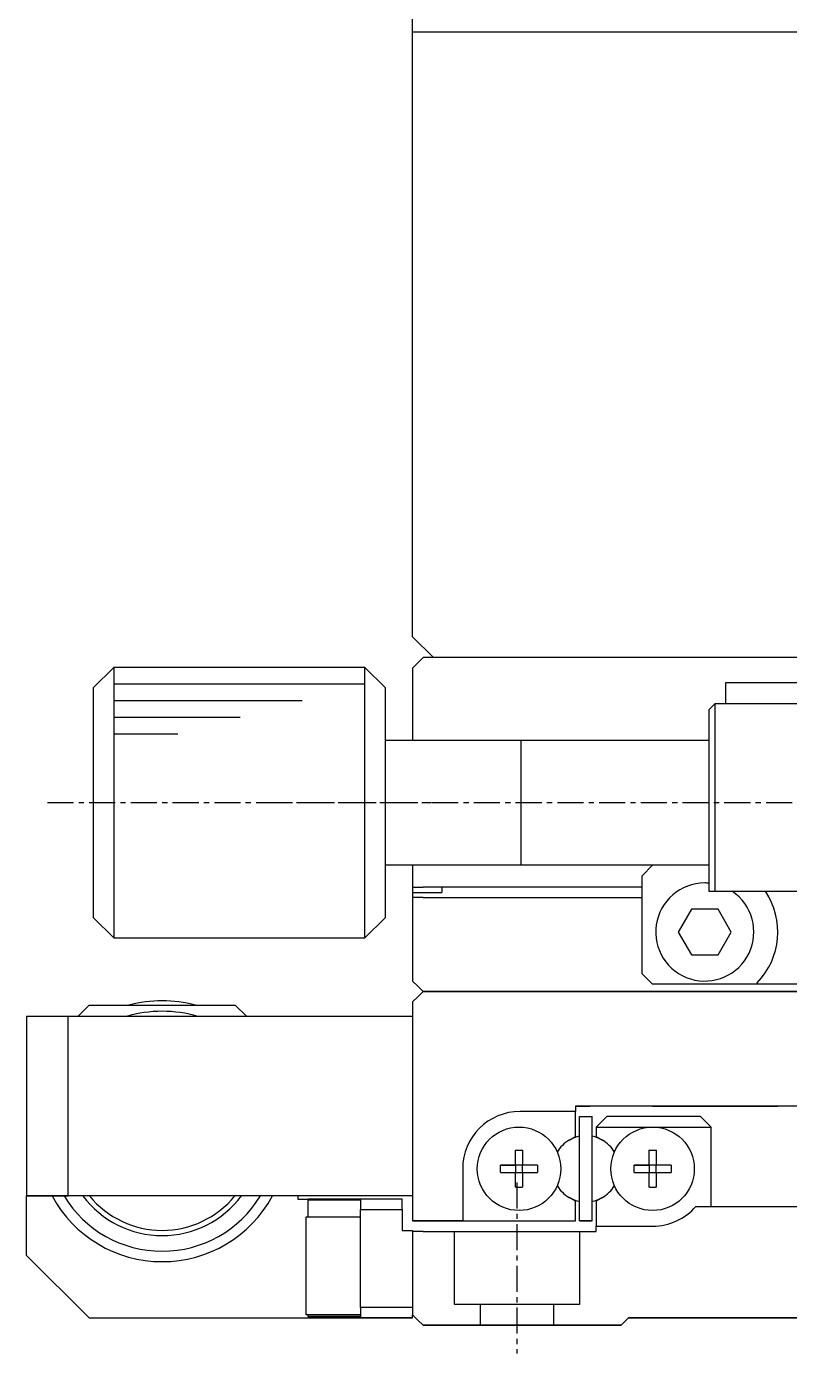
# Model space of a CAD drawing. Extents: x 102 to 333, y 47 to 271.
# Drawn here: x 250.9 to 287.5, y 94.9 to 158.5 of the extents above; entities that cross this region are included whole.
import ezdxf

# ---------------------------------------------------------------- set-up
doc = ezdxf.new("R2010")
doc.units = 0
doc.linetypes.add('CENTER', pattern=[2, 1.25, -0.25, 0.25, -0.25])
doc.layers.get('0').update_dxf_attribs({"linetype": 'CONTINUOUS'})
doc.layers.add('CENTER', color=1, linetype='CENTER')

msp = doc.modelspace()

# ---------------------------------------------------------------- linework, layer by layer
at = {"color": 7, "linetype": 'CONTINUOUS'}
for p, q in [((269.448, 129.201), (269.448, 207.201)), ((269.448, 158.201), (319.448, 158.201)), ((270.448, 128.201), (269.448, 129.201)), ((269.698, 127.951), (269.448, 127.701)), ((269.698, 127.951), (269.448, 127.701)), ((269.698, 127.951), (269.948, 128.201)), ((269.698, 127.951), (269.948, 128.201)), ((318.948, 128.201), (269.948, 128.201)), ((254.148, 126.751), (255.148, 127.751)), ((255.148, 114.751), (255.148, 127.751)), ((255.148, 127.751), (267.148, 127.751)), ((267.148, 127.751), (267.148, 121.192)), ((267.148, 127.751), (268.148, 126.751)), ((269.448, 127.701), (269.448, 124.251)), ((269.448, 127.701), (269.448, 127.251)), ((254.148, 126.751), (254.148, 115.751)), ((268.148, 121.201), (268.148, 126.751)), ((288.748, 127.001), (284.448, 127.001)), ((284.448, 127.001), (284.448, 126.001)), ((283.648, 125.701), (283.948, 126.001)), ((283.948, 126.001), (288.748, 126.001)), ((283.948, 117.001), (283.948, 126.001)), ((283.648, 125.701), (283.648, 117.001)), ((268.148, 124.251), (274.653, 124.251)), ((274.643, 124.251), (283.648, 124.251)), ((274.648, 118.251), (274.648, 124.251)), ((267.148, 121.192), (267.148, 114.751)), ((268.148, 115.751), (268.148, 121.201)), ((274.648, 118.251), (268.148, 118.251)), ((269.448, 118.251), (269.448, 117.201)), ((274.648, 118.251), (274.643, 118.251)), ((283.648, 118.251), (274.648, 118.251)), ((274.653, 118.251), (274.648, 118.251)), ((280.448, 117.751), (280.948, 118.251)), ((280.448, 113.051), (280.448, 117.751)), ((269.448, 117.201), (269.448, 116.951)), ((269.448, 117.201), (269.948, 117.201)), ((280.448, 117.201), (269.948, 117.201)), ((270.848, 117.201), (270.848, 116.951)), ((269.448, 116.951), (269.448, 116.701)), ((269.448, 116.951), (270.848, 116.951)), ((269.448, 116.701), (269.448, 112.701)), ((269.948, 116.701), (269.448, 116.701)), ((269.948, 116.701), (280.448, 116.701)), ((283.648, 117.001), (283.948, 117.001)), ((283.948, 117.001), (288.748, 117.001)), ((282.813, 116.151), (282.178, 115.051)), ((284.083, 116.151), (282.813, 116.151)), ((284.718, 115.051), (284.083, 116.151)), ((255.148, 114.751), (254.148, 115.751)), ((268.148, 115.751), (267.148, 114.751)), ((269.448, 115.251), (269.448, 112.701)), ((267.148, 114.751), (255.148, 114.751)), ((282.178, 115.051), (282.813, 113.951)), ((284.083, 113.951), (284.718, 115.051)), ((282.813, 113.951), (284.083, 113.951)), ((269.448, 112.701), (269.698, 112.451)), ((269.698, 112.451), (269.448, 112.701)), ((269.448, 112.701), (269.698, 112.451)), ((280.948, 112.551), (280.448, 113.051)), ((285.996, 112.551), (285.966, 112.62)), ((269.698, 111.951), (269.448, 111.701)), ((269.948, 112.201), (269.598, 112.551)), ((269.598, 112.551), (269.948, 112.201)), ((269.698, 112.451), (269.948, 112.201)), ((269.948, 112.201), (269.698, 112.451)), ((269.698, 112.451), (269.948, 112.201)), ((269.948, 112.201), (269.698, 111.951)), ((318.948, 112.201), (269.948, 112.201)), ((269.948, 112.201), (318.948, 112.201)), ((285.996, 112.551), (280.948, 112.551)), ((288.748, 112.551), (285.996, 112.551)), ((253.398, 111.001), (253.948, 111.551)), ((253.948, 111.551), (260.948, 111.551)), ((260.948, 111.551), (261.498, 111.001)), ((269.448, 111.701), (269.448, 101.201)), ((252.948, 111.001), (250.948, 111.001)), ((250.948, 111.001), (250.948, 102.401)), ((269.448, 111.001), (252.948, 111.001)), ((252.948, 102.401), (252.948, 111.001)), ((277.248, 106.451), (274.598, 106.451)), ((277.248, 106.451), (274.598, 106.451)), ((309.448, 106.701), (277.248, 106.701)), ((277.248, 106.701), (277.948, 106.701)), ((277.248, 106.701), (277.248, 106.451)), ((277.248, 105.245), (277.248, 106.451)), ((280.948, 106.701), (286.948, 106.701)), ((277.448, 101.201), (277.448, 106.201)), ((277.448, 106.201), (278.048, 106.201)), ((278.048, 101.201), (278.048, 106.201)), ((278.748, 106.201), (278.248, 105.701)), ((278.248, 105.701), (280.948, 105.701)), ((278.248, 105.701), (278.248, 105.245)), ((283.248, 106.201), (278.748, 106.201)), ((280.948, 105.701), (283.748, 105.701)), ((283.748, 105.701), (283.248, 106.201)), ((283.748, 101.901), (283.748, 105.701)), ((276.954, 105.076), (277.248, 105.245)), ((276.954, 105.076), (277.248, 105.245)), ((278.248, 105.245), (278.542, 105.076)), ((278.248, 105.245), (278.542, 105.076)), ((274.368, 104.587), (274.368, 103.881)), ((274.728, 103.881), (274.728, 104.587)), ((280.768, 104.587), (280.768, 103.881)), ((281.128, 103.881), (281.128, 104.587)), ((271.848, 103.701), (271.848, 101.201)), ((273.662, 103.881), (274.368, 103.881)), ((274.368, 103.881), (273.662, 103.881)), ((274.379, 103.87), (274.368, 103.881)), ((274.718, 103.87), (274.379, 103.87)), ((274.379, 103.87), (274.379, 103.531)), ((274.718, 103.87), (274.728, 103.881)), ((274.718, 103.531), (274.718, 103.87)), ((275.435, 103.881), (274.728, 103.881)), ((275.435, 103.881), (274.728, 103.881)), ((280.062, 103.881), (280.768, 103.881)), ((280.768, 103.881), (280.062, 103.881)), ((280.779, 103.87), (280.768, 103.881)), ((281.118, 103.87), (280.779, 103.87)), ((280.779, 103.87), (280.779, 103.531)), ((281.118, 103.87), (281.128, 103.881)), ((281.118, 103.531), (281.118, 103.87)), ((281.835, 103.881), (281.128, 103.881)), ((281.835, 103.881), (281.128, 103.881)), ((273.662, 103.521), (274.368, 103.521)), ((274.379, 103.531), (274.368, 103.521)), ((274.368, 103.521), (274.368, 102.814)), ((274.379, 103.531), (274.718, 103.531)), ((274.718, 103.531), (274.728, 103.521)), ((274.728, 102.814), (274.728, 103.521)), ((274.728, 103.521), (275.435, 103.521)), ((280.062, 103.521), (280.768, 103.521)), ((280.779, 103.531), (280.768, 103.521)), ((280.768, 103.521), (280.768, 102.814)), ((280.779, 103.531), (281.118, 103.531)), ((281.118, 103.531), (281.128, 103.521)), ((281.128, 102.814), (281.128, 103.521)), ((281.128, 103.521), (281.835, 103.521)), ((250.948, 99.551), (250.948, 102.401)), ((264.448, 102.401), (250.948, 102.401)), ((250.948, 102.401), (252.948, 102.401)), ((269.448, 102.401), (252.948, 102.401)), ((263.948, 102.401), (263.948, 102.251)), ((269.448, 102.401), (264.448, 102.401)), ((263.948, 102.251), (264.448, 102.251)), ((266.948, 102.251), (264.448, 102.251)), ((264.448, 102.251), (264.448, 102.21)), ((264.448, 101.401), (264.448, 102.21)), ((264.448, 102.21), (266.948, 102.21)), ((266.948, 102.251), (266.948, 101.751)), ((268.948, 102.251), (266.948, 102.251)), ((268.948, 101.751), (268.948, 102.251)), ((277.248, 102.156), (276.954, 102.326)), ((277.248, 101.201), (277.248, 102.156)), ((278.542, 102.326), (278.248, 102.156)), ((278.248, 102.156), (278.248, 100.951)), ((283.027, 101.901), (305.869, 101.901)), ((264.348, 96.701), (264.348, 101.401)), ((264.348, 101.401), (266.948, 101.401)), ((266.948, 97.051), (266.948, 101.751)), ((266.948, 101.751), (268.948, 101.751)), ((268.948, 101.751), (268.948, 100.751)), ((269.948, 101.201), (269.448, 101.201)), ((269.448, 101.201), (269.948, 101.201)), ((269.948, 101.201), (271.848, 101.201)), ((271.848, 101.201), (269.948, 101.201)), ((271.848, 101.201), (277.248, 101.201)), ((271.848, 101.201), (277.248, 101.201)), ((277.448, 101.201), (278.048, 101.201)), ((278.048, 101.201), (277.448, 101.201)), ((268.948, 100.751), (269.448, 100.751)), ((269.448, 100.751), (269.448, 100.701)), ((269.448, 100.701), (269.448, 96.701)), ((269.948, 100.701), (269.448, 100.701)), ((269.948, 100.701), (278.248, 100.701)), ((278.248, 100.951), (280.948, 100.951)), ((278.248, 100.701), (278.248, 100.951)), ((250.948, 99.551), (253.948, 96.551)), ((253.948, 96.551), (250.948, 99.551)), ((266.948, 96.701), (264.348, 96.701)), ((264.448, 96.62), (264.448, 96.701)), ((269.448, 97.051), (266.948, 97.051)), ((266.948, 97.051), (266.948, 96.551)), ((269.698, 96.451), (269.448, 96.701)), ((269.448, 96.701), (269.698, 96.451)), ((269.448, 96.551), (269.448, 96.701)), ((253.948, 96.551), (264.448, 96.551)), ((253.948, 96.551), (255.948, 96.551)), ((258.948, 96.551), (264.448, 96.551)), ((264.448, 96.62), (264.448, 96.551)), ((266.948, 96.62), (264.448, 96.62)), ((266.948, 96.551), (264.448, 96.551)), ((264.448, 96.551), (266.948, 96.551)), ((269.448, 96.551), (266.948, 96.551)), ((266.948, 96.551), (269.448, 96.551)), ((269.698, 96.451), (269.948, 96.201)), ((269.948, 96.201), (269.698, 96.451)), ((279.448, 96.201), (269.948, 96.201)), ((269.948, 96.201), (279.448, 96.201)), ((272.698, 96.201), (276.198, 96.201)), ((272.698, 96.201), (276.198, 96.201)), ((272.698, 96.201), (276.198, 96.201)), ((272.698, 96.201), (276.198, 96.201)), ((279.448, 96.201), (279.798, 96.551)), ((279.798, 96.551), (279.448, 96.201)), ((279.798, 96.551), (288.648, 96.551)), ((309.098, 96.551), (279.798, 96.551))]:
    msp.add_line(p, q, dxfattribs=at)
at = {"color": 3, "linetype": 'CONTINUOUS'}
for p, q in [((255.148, 126.951), (267.148, 126.951)), ((255.148, 126.151), (264.163, 126.151)), ((255.148, 125.351), (261.177, 125.351)), ((255.148, 124.551), (258.191, 124.551)), ((271.448, 97.201), (271.448, 100.701)), ((277.448, 100.701), (277.448, 97.201)), ((277.448, 97.201), (271.448, 97.201)), ((272.698, 96.201), (272.698, 97.201)), ((276.198, 97.201), (276.198, 96.201))]:
    msp.add_line(p, q, dxfattribs=at)
at = {"color": 7, "linetype": 'CONTINUOUS'}
for points in [[(274.369, 104.587, 0), (274.371, 104.587, 0), (274.373, 104.587, 0), (274.377, 104.587, 0), (274.379, 104.587, 0), (274.383, 104.588, 0), (274.385, 104.588, 0), (274.387, 104.588, 0), (274.391, 104.588, 0), (274.393, 104.588, 0), (274.397, 104.588, 0), (274.399, 104.588, 0), (274.401, 104.588, 0), (274.405, 104.588, 0), (274.407, 104.588, 0), (274.411, 104.588, 0), (274.413, 104.588, 0), (274.417, 104.588, 0), (274.419, 104.588, 0), (274.421, 104.588, 0), (274.425, 104.588, 0), (274.427, 104.588, 0), (274.431, 104.588, 0), (274.433, 104.589, 0), (274.435, 104.589, 0), (274.439, 104.589, 0), (274.441, 104.589, 0), (274.445, 104.589, 0), (274.447, 104.589, 0), (274.449, 104.589, 0), (274.453, 104.589, 0), (274.455, 104.589, 0), (274.459, 104.589, 0), (274.461, 104.589, 0), (274.463, 104.589, 0), (274.467, 104.589, 0), (274.469, 104.589, 0), (274.473, 104.589, 0), (274.475, 104.589, 0), (274.477, 104.589, 0), (274.481, 104.589, 0), (274.483, 104.589, 0), (274.487, 104.589, 0), (274.489, 104.589, 0), (274.491, 104.589, 0), (274.495, 104.589, 0), (274.497, 104.589, 0), (274.501, 104.589, 0), (274.503, 104.589, 0), (274.507, 104.589, 0), (274.509, 104.589, 0), (274.511, 104.589, 0), (274.515, 104.589, 0), (274.517, 104.589, 0), (274.521, 104.589, 0), (274.523, 104.589, 0), (274.525, 104.589, 0), (274.529, 104.589, 0), (274.531, 104.589, 0), (274.535, 104.589, 0), (274.537, 104.589, 0), (274.539, 104.589, 0), (274.543, 104.589, 0), (274.545, 104.589, 0), (274.549, 104.589, 0), (274.551, 104.589, 0), (274.553, 104.589, 0), (274.557, 104.589, 0), (274.559, 104.589, 0), (274.563, 104.589, 0), (274.565, 104.589, 0), (274.567, 104.589, 0), (274.571, 104.589, 0), (274.573, 104.589, 0), (274.577, 104.589, 0), (274.579, 104.589, 0), (274.581, 104.589, 0), (274.585, 104.589, 0), (274.587, 104.589, 0), (274.591, 104.589, 0), (274.593, 104.589, 0), (274.597, 104.589, 0), (274.599, 104.589, 0), (274.601, 104.589, 0), (274.605, 104.589, 0), (274.607, 104.589, 0), (274.611, 104.589, 0), (274.613, 104.589, 0), (274.615, 104.589, 0), (274.619, 104.589, 0), (274.621, 104.589, 0), (274.625, 104.589, 0), (274.627, 104.589, 0), (274.629, 104.589, 0), (274.633, 104.589, 0), (274.635, 104.589, 0), (274.639, 104.589, 0), (274.641, 104.589, 0), (274.643, 104.589, 0), (274.647, 104.589, 0), (274.649, 104.589, 0), (274.653, 104.589, 0), (274.655, 104.589, 0), (274.657, 104.589, 0), (274.661, 104.589, 0), (274.663, 104.589, 0), (274.667, 104.588, 0), (274.669, 104.588, 0), (274.673, 104.588, 0), (274.675, 104.588, 0), (274.677, 104.588, 0), (274.681, 104.588, 0), (274.683, 104.588, 0), (274.687, 104.588, 0), (274.689, 104.588, 0), (274.691, 104.588, 0), (274.695, 104.588, 0), (274.697, 104.588, 0), (274.701, 104.588, 0), (274.703, 104.588, 0), (274.705, 104.588, 0), (274.709, 104.588, 0), (274.711, 104.588, 0), (274.715, 104.588, 0), (274.717, 104.587, 0), (274.719, 104.587, 0), (274.723, 104.587, 0), (274.725, 104.587, 0), (274.729, 104.587, 0)], [(280.769, 104.587, 0), (280.771, 104.587, 0), (280.773, 104.587, 0), (280.777, 104.587, 0), (280.779, 104.587, 0), (280.783, 104.588, 0), (280.785, 104.588, 0), (280.787, 104.588, 0), (280.791, 104.588, 0), (280.793, 104.588, 0), (280.797, 104.588, 0), (280.799, 104.588, 0), (280.801, 104.588, 0), (280.805, 104.588, 0), (280.807, 104.588, 0), (280.811, 104.588, 0), (280.813, 104.588, 0), (280.817, 104.588, 0), (280.819, 104.588, 0), (280.821, 104.588, 0), (280.825, 104.588, 0), (280.827, 104.588, 0), (280.831, 104.588, 0), (280.833, 104.589, 0), (280.835, 104.589, 0), (280.839, 104.589, 0), (280.841, 104.589, 0), (280.845, 104.589, 0), (280.847, 104.589, 0), (280.849, 104.589, 0), (280.853, 104.589, 0), (280.855, 104.589, 0), (280.859, 104.589, 0), (280.861, 104.589, 0), (280.863, 104.589, 0), (280.867, 104.589, 0), (280.869, 104.589, 0), (280.873, 104.589, 0), (280.875, 104.589, 0), (280.877, 104.589, 0), (280.881, 104.589, 0), (280.883, 104.589, 0), (280.887, 104.589, 0), (280.889, 104.589, 0), (280.891, 104.589, 0), (280.895, 104.589, 0), (280.897, 104.589, 0), (280.901, 104.589, 0), (280.903, 104.589, 0), (280.907, 104.589, 0), (280.909, 104.589, 0), (280.911, 104.589, 0), (280.915, 104.589, 0), (280.917, 104.589, 0), (280.921, 104.589, 0), (280.923, 104.589, 0), (280.925, 104.589, 0), (280.929, 104.589, 0), (280.931, 104.589, 0), (280.935, 104.589, 0), (280.937, 104.589, 0), (280.939, 104.589, 0), (280.943, 104.589, 0), (280.945, 104.589, 0), (280.949, 104.589, 0), (280.951, 104.589, 0), (280.953, 104.589, 0), (280.957, 104.589, 0), (280.959, 104.589, 0), (280.963, 104.589, 0), (280.965, 104.589, 0), (280.967, 104.589, 0), (280.971, 104.589, 0), (280.973, 104.589, 0), (280.977, 104.589, 0), (280.979, 104.589, 0), (280.981, 104.589, 0), (280.985, 104.589, 0), (280.987, 104.589, 0), (280.991, 104.589, 0), (280.993, 104.589, 0), (280.997, 104.589, 0), (280.999, 104.589, 0), (281.001, 104.589, 0), (281.005, 104.589, 0), (281.007, 104.589, 0), (281.011, 104.589, 0), (281.013, 104.589, 0), (281.015, 104.589, 0), (281.019, 104.589, 0), (281.021, 104.589, 0), (281.025, 104.589, 0), (281.027, 104.589, 0), (281.029, 104.589, 0), (281.033, 104.589, 0), (281.035, 104.589, 0), (281.039, 104.589, 0), (281.041, 104.589, 0), (281.043, 104.589, 0), (281.047, 104.589, 0), (281.049, 104.589, 0), (281.053, 104.589, 0), (281.055, 104.589, 0), (281.057, 104.589, 0), (281.061, 104.589, 0), (281.063, 104.589, 0), (281.067, 104.588, 0), (281.069, 104.588, 0), (281.073, 104.588, 0), (281.075, 104.588, 0), (281.077, 104.588, 0), (281.081, 104.588, 0), (281.083, 104.588, 0), (281.087, 104.588, 0), (281.089, 104.588, 0), (281.091, 104.588, 0), (281.095, 104.588, 0), (281.097, 104.588, 0), (281.101, 104.588, 0), (281.103, 104.588, 0), (281.105, 104.588, 0), (281.109, 104.588, 0), (281.111, 104.588, 0), (281.115, 104.588, 0), (281.117, 104.587, 0), (281.119, 104.587, 0), (281.123, 104.587, 0), (281.125, 104.587, 0), (281.129, 104.587, 0)], [(273.661, 103.521, 0), (273.661, 103.524, 0), (273.661, 103.526, 0), (273.661, 103.529, 0), (273.661, 103.532, 0), (273.661, 103.535, 0), (273.661, 103.538, 0), (273.661, 103.54, 0), (273.661, 103.543, 0), (273.661, 103.546, 0), (273.661, 103.549, 0), (273.661, 103.552, 0), (273.661, 103.555, 0), (273.661, 103.557, 0), (273.661, 103.56, 0), (273.661, 103.563, 0), (273.661, 103.566, 0), (273.661, 103.569, 0), (273.661, 103.571, 0), (273.661, 103.574, 0), (273.661, 103.577, 0), (273.661, 103.58, 0), (273.661, 103.583, 0), (273.661, 103.585, 0), (273.661, 103.588, 0), (273.661, 103.591, 0), (273.661, 103.594, 0), (273.661, 103.597, 0), (273.661, 103.6, 0), (273.661, 103.602, 0), (273.661, 103.605, 0), (273.661, 103.608, 0), (273.661, 103.611, 0), (273.661, 103.614, 0), (273.661, 103.616, 0), (273.661, 103.619, 0), (273.661, 103.622, 0), (273.661, 103.625, 0), (273.659, 103.628, 0), (273.659, 103.63, 0), (273.659, 103.633, 0), (273.659, 103.636, 0), (273.659, 103.639, 0), (273.659, 103.642, 0), (273.659, 103.645, 0), (273.659, 103.647, 0), (273.659, 103.65, 0), (273.659, 103.653, 0), (273.659, 103.656, 0), (273.659, 103.659, 0), (273.659, 103.661, 0), (273.659, 103.664, 0), (273.659, 103.667, 0), (273.659, 103.67, 0), (273.659, 103.673, 0), (273.659, 103.675, 0), (273.659, 103.678, 0), (273.659, 103.681, 0), (273.659, 103.684, 0), (273.659, 103.687, 0), (273.659, 103.69, 0), (273.659, 103.692, 0), (273.659, 103.695, 0), (273.659, 103.698, 0), (273.659, 103.701, 0), (273.659, 103.704, 0), (273.659, 103.706, 0), (273.659, 103.709, 0), (273.659, 103.712, 0), (273.659, 103.715, 0), (273.659, 103.718, 0), (273.659, 103.721, 0), (273.659, 103.723, 0), (273.659, 103.726, 0), (273.659, 103.729, 0), (273.659, 103.732, 0), (273.659, 103.735, 0), (273.659, 103.737, 0), (273.659, 103.74, 0), (273.659, 103.743, 0), (273.659, 103.746, 0), (273.659, 103.749, 0), (273.659, 103.751, 0), (273.659, 103.754, 0), (273.659, 103.757, 0), (273.659, 103.76, 0), (273.659, 103.763, 0), (273.659, 103.766, 0), (273.659, 103.768, 0), (273.659, 103.771, 0), (273.659, 103.774, 0), (273.661, 103.777, 0), (273.661, 103.78, 0), (273.661, 103.782, 0), (273.661, 103.785, 0), (273.661, 103.788, 0), (273.661, 103.791, 0), (273.661, 103.794, 0), (273.661, 103.796, 0), (273.661, 103.799, 0), (273.661, 103.802, 0), (273.661, 103.805, 0), (273.661, 103.808, 0), (273.661, 103.811, 0), (273.661, 103.813, 0), (273.661, 103.816, 0), (273.661, 103.819, 0), (273.661, 103.822, 0), (273.661, 103.825, 0), (273.661, 103.827, 0), (273.661, 103.83, 0), (273.661, 103.833, 0), (273.661, 103.836, 0), (273.661, 103.839, 0), (273.661, 103.841, 0), (273.661, 103.844, 0), (273.661, 103.847, 0), (273.661, 103.85, 0), (273.661, 103.853, 0), (273.661, 103.856, 0), (273.661, 103.858, 0), (273.661, 103.861, 0), (273.661, 103.864, 0), (273.661, 103.867, 0), (273.661, 103.87, 0), (273.661, 103.872, 0), (273.661, 103.875, 0), (273.661, 103.878, 0), (273.661, 103.881, 0)], [(275.435, 103.881, 0), (275.435, 103.878, 0), (275.435, 103.875, 0), (275.435, 103.872, 0), (275.435, 103.87, 0), (275.435, 103.867, 0), (275.435, 103.864, 0), (275.435, 103.861, 0), (275.435, 103.858, 0), (275.435, 103.856, 0), (275.435, 103.853, 0), (275.435, 103.85, 0), (275.435, 103.847, 0), (275.435, 103.844, 0), (275.435, 103.841, 0), (275.435, 103.839, 0), (275.435, 103.836, 0), (275.435, 103.833, 0), (275.435, 103.83, 0), (275.435, 103.827, 0), (275.435, 103.825, 0), (275.435, 103.822, 0), (275.435, 103.819, 0), (275.435, 103.816, 0), (275.435, 103.813, 0), (275.437, 103.811, 0), (275.437, 103.808, 0), (275.437, 103.805, 0), (275.437, 103.802, 0), (275.437, 103.799, 0), (275.437, 103.796, 0), (275.437, 103.794, 0), (275.437, 103.791, 0), (275.437, 103.788, 0), (275.437, 103.785, 0), (275.437, 103.782, 0), (275.437, 103.78, 0), (275.437, 103.777, 0), (275.437, 103.774, 0), (275.437, 103.771, 0), (275.437, 103.768, 0), (275.437, 103.766, 0), (275.437, 103.763, 0), (275.437, 103.76, 0), (275.437, 103.757, 0), (275.437, 103.754, 0), (275.437, 103.751, 0), (275.437, 103.749, 0), (275.437, 103.746, 0), (275.437, 103.743, 0), (275.437, 103.74, 0), (275.437, 103.737, 0), (275.437, 103.735, 0), (275.437, 103.732, 0), (275.437, 103.729, 0), (275.437, 103.726, 0), (275.437, 103.723, 0), (275.437, 103.721, 0), (275.437, 103.718, 0), (275.437, 103.715, 0), (275.437, 103.712, 0), (275.437, 103.709, 0), (275.437, 103.706, 0), (275.437, 103.704, 0), (275.437, 103.701, 0), (275.437, 103.698, 0), (275.437, 103.695, 0), (275.437, 103.692, 0), (275.437, 103.69, 0), (275.437, 103.687, 0), (275.437, 103.684, 0), (275.437, 103.681, 0), (275.437, 103.678, 0), (275.437, 103.675, 0), (275.437, 103.673, 0), (275.437, 103.67, 0), (275.437, 103.667, 0), (275.437, 103.664, 0), (275.437, 103.661, 0), (275.437, 103.659, 0), (275.437, 103.656, 0), (275.437, 103.653, 0), (275.437, 103.65, 0), (275.437, 103.647, 0), (275.437, 103.645, 0), (275.437, 103.642, 0), (275.437, 103.639, 0), (275.437, 103.636, 0), (275.437, 103.633, 0), (275.437, 103.63, 0), (275.437, 103.628, 0), (275.437, 103.625, 0), (275.437, 103.622, 0), (275.437, 103.619, 0), (275.437, 103.616, 0), (275.437, 103.614, 0), (275.437, 103.611, 0), (275.437, 103.608, 0), (275.437, 103.605, 0), (275.437, 103.602, 0), (275.437, 103.6, 0), (275.437, 103.597, 0), (275.437, 103.594, 0), (275.437, 103.591, 0), (275.435, 103.588, 0), (275.435, 103.585, 0), (275.435, 103.583, 0), (275.435, 103.58, 0), (275.435, 103.577, 0), (275.435, 103.574, 0), (275.435, 103.571, 0), (275.435, 103.569, 0), (275.435, 103.566, 0), (275.435, 103.563, 0), (275.435, 103.56, 0), (275.435, 103.557, 0), (275.435, 103.555, 0), (275.435, 103.552, 0), (275.435, 103.549, 0), (275.435, 103.546, 0), (275.435, 103.543, 0), (275.435, 103.54, 0), (275.435, 103.538, 0), (275.435, 103.535, 0), (275.435, 103.532, 0), (275.435, 103.529, 0), (275.435, 103.526, 0), (275.435, 103.524, 0), (275.435, 103.521, 0)], [(280.061, 103.521, 0), (280.061, 103.524, 0), (280.061, 103.526, 0), (280.061, 103.529, 0), (280.061, 103.532, 0), (280.061, 103.535, 0), (280.061, 103.538, 0), (280.061, 103.54, 0), (280.061, 103.543, 0), (280.061, 103.546, 0), (280.061, 103.549, 0), (280.061, 103.552, 0), (280.061, 103.555, 0), (280.061, 103.557, 0), (280.061, 103.56, 0), (280.061, 103.563, 0), (280.061, 103.566, 0), (280.061, 103.569, 0), (280.061, 103.571, 0), (280.061, 103.574, 0), (280.061, 103.577, 0), (280.061, 103.58, 0), (280.061, 103.583, 0), (280.061, 103.585, 0), (280.061, 103.588, 0), (280.061, 103.591, 0), (280.061, 103.594, 0), (280.061, 103.597, 0), (280.061, 103.6, 0), (280.061, 103.602, 0), (280.061, 103.605, 0), (280.061, 103.608, 0), (280.061, 103.611, 0), (280.061, 103.614, 0), (280.061, 103.616, 0), (280.061, 103.619, 0), (280.061, 103.622, 0), (280.061, 103.625, 0), (280.059, 103.628, 0), (280.059, 103.63, 0), (280.059, 103.633, 0), (280.059, 103.636, 0), (280.059, 103.639, 0), (280.059, 103.642, 0), (280.059, 103.645, 0), (280.059, 103.647, 0), (280.059, 103.65, 0), (280.059, 103.653, 0), (280.059, 103.656, 0), (280.059, 103.659, 0), (280.059, 103.661, 0), (280.059, 103.664, 0), (280.059, 103.667, 0), (280.059, 103.67, 0), (280.059, 103.673, 0), (280.059, 103.675, 0), (280.059, 103.678, 0), (280.059, 103.681, 0), (280.059, 103.684, 0), (280.059, 103.687, 0), (280.059, 103.69, 0), (280.059, 103.692, 0), (280.059, 103.695, 0), (280.059, 103.698, 0), (280.059, 103.701, 0), (280.059, 103.704, 0), (280.059, 103.706, 0), (280.059, 103.709, 0), (280.059, 103.712, 0), (280.059, 103.715, 0), (280.059, 103.718, 0), (280.059, 103.721, 0), (280.059, 103.723, 0), (280.059, 103.726, 0), (280.059, 103.729, 0), (280.059, 103.732, 0), (280.059, 103.735, 0), (280.059, 103.737, 0), (280.059, 103.74, 0), (280.059, 103.743, 0), (280.059, 103.746, 0), (280.059, 103.749, 0), (280.059, 103.751, 0), (280.059, 103.754, 0), (280.059, 103.757, 0), (280.059, 103.76, 0), (280.059, 103.763, 0), (280.059, 103.766, 0), (280.059, 103.768, 0), (280.059, 103.771, 0), (280.059, 103.774, 0), (280.061, 103.777, 0), (280.061, 103.78, 0), (280.061, 103.782, 0), (280.061, 103.785, 0), (280.061, 103.788, 0), (280.061, 103.791, 0), (280.061, 103.794, 0), (280.061, 103.796, 0), (280.061, 103.799, 0), (280.061, 103.802, 0), (280.061, 103.805, 0), (280.061, 103.808, 0), (280.061, 103.811, 0), (280.061, 103.813, 0), (280.061, 103.816, 0), (280.061, 103.819, 0), (280.061, 103.822, 0), (280.061, 103.825, 0), (280.061, 103.827, 0), (280.061, 103.83, 0), (280.061, 103.833, 0), (280.061, 103.836, 0), (280.061, 103.839, 0), (280.061, 103.841, 0), (280.061, 103.844, 0), (280.061, 103.847, 0), (280.061, 103.85, 0), (280.061, 103.853, 0), (280.061, 103.856, 0), (280.061, 103.858, 0), (280.061, 103.861, 0), (280.061, 103.864, 0), (280.061, 103.867, 0), (280.061, 103.87, 0), (280.061, 103.872, 0), (280.061, 103.875, 0), (280.061, 103.878, 0), (280.061, 103.881, 0)], [(281.835, 103.881, 0), (281.835, 103.878, 0), (281.835, 103.875, 0), (281.835, 103.872, 0), (281.835, 103.87, 0), (281.835, 103.867, 0), (281.835, 103.864, 0), (281.835, 103.861, 0), (281.835, 103.858, 0), (281.835, 103.856, 0), (281.835, 103.853, 0), (281.835, 103.85, 0), (281.835, 103.847, 0), (281.835, 103.844, 0), (281.835, 103.841, 0), (281.835, 103.839, 0), (281.835, 103.836, 0), (281.835, 103.833, 0), (281.835, 103.83, 0), (281.835, 103.827, 0), (281.835, 103.825, 0), (281.835, 103.822, 0), (281.835, 103.819, 0), (281.835, 103.816, 0), (281.835, 103.813, 0), (281.837, 103.811, 0), (281.837, 103.808, 0), (281.837, 103.805, 0), (281.837, 103.802, 0), (281.837, 103.799, 0), (281.837, 103.796, 0), (281.837, 103.794, 0), (281.837, 103.791, 0), (281.837, 103.788, 0), (281.837, 103.785, 0), (281.837, 103.782, 0), (281.837, 103.78, 0), (281.837, 103.777, 0), (281.837, 103.774, 0), (281.837, 103.771, 0), (281.837, 103.768, 0), (281.837, 103.766, 0), (281.837, 103.763, 0), (281.837, 103.76, 0), (281.837, 103.757, 0), (281.837, 103.754, 0), (281.837, 103.751, 0), (281.837, 103.749, 0), (281.837, 103.746, 0), (281.837, 103.743, 0), (281.837, 103.74, 0), (281.837, 103.737, 0), (281.837, 103.735, 0), (281.837, 103.732, 0), (281.837, 103.729, 0), (281.837, 103.726, 0), (281.837, 103.723, 0), (281.837, 103.721, 0), (281.837, 103.718, 0), (281.837, 103.715, 0), (281.837, 103.712, 0), (281.837, 103.709, 0), (281.837, 103.706, 0), (281.837, 103.704, 0), (281.837, 103.701, 0), (281.837, 103.698, 0), (281.837, 103.695, 0), (281.837, 103.692, 0), (281.837, 103.69, 0), (281.837, 103.687, 0), (281.837, 103.684, 0), (281.837, 103.681, 0), (281.837, 103.678, 0), (281.837, 103.675, 0), (281.837, 103.673, 0), (281.837, 103.67, 0), (281.837, 103.667, 0), (281.837, 103.664, 0), (281.837, 103.661, 0), (281.837, 103.659, 0), (281.837, 103.656, 0), (281.837, 103.653, 0), (281.837, 103.65, 0), (281.837, 103.647, 0), (281.837, 103.645, 0), (281.837, 103.642, 0), (281.837, 103.639, 0), (281.837, 103.636, 0), (281.837, 103.633, 0), (281.837, 103.63, 0), (281.837, 103.628, 0), (281.837, 103.625, 0), (281.837, 103.622, 0), (281.837, 103.619, 0), (281.837, 103.616, 0), (281.837, 103.614, 0), (281.837, 103.611, 0), (281.837, 103.608, 0), (281.837, 103.605, 0), (281.837, 103.602, 0), (281.837, 103.6, 0), (281.837, 103.597, 0), (281.837, 103.594, 0), (281.837, 103.591, 0), (281.835, 103.588, 0), (281.835, 103.585, 0), (281.835, 103.583, 0), (281.835, 103.58, 0), (281.835, 103.577, 0), (281.835, 103.574, 0), (281.835, 103.571, 0), (281.835, 103.569, 0), (281.835, 103.566, 0), (281.835, 103.563, 0), (281.835, 103.56, 0), (281.835, 103.557, 0), (281.835, 103.555, 0), (281.835, 103.552, 0), (281.835, 103.549, 0), (281.835, 103.546, 0), (281.835, 103.543, 0), (281.835, 103.54, 0), (281.835, 103.538, 0), (281.835, 103.535, 0), (281.835, 103.532, 0), (281.835, 103.529, 0), (281.835, 103.526, 0), (281.835, 103.524, 0), (281.835, 103.521, 0)], [(274.729, 102.814, 0), (274.725, 102.814, 0), (274.723, 102.814, 0), (274.719, 102.814, 0), (274.717, 102.814, 0), (274.715, 102.814, 0), (274.711, 102.814, 0), (274.709, 102.814, 0), (274.705, 102.814, 0), (274.703, 102.814, 0), (274.701, 102.814, 0), (274.697, 102.814, 0), (274.695, 102.814, 0), (274.691, 102.814, 0), (274.689, 102.814, 0), (274.687, 102.814, 0), (274.683, 102.813, 0), (274.681, 102.813, 0), (274.677, 102.813, 0), (274.675, 102.813, 0), (274.673, 102.813, 0), (274.669, 102.813, 0), (274.667, 102.813, 0), (274.663, 102.813, 0), (274.661, 102.813, 0), (274.657, 102.813, 0), (274.655, 102.813, 0), (274.653, 102.813, 0), (274.649, 102.813, 0), (274.647, 102.813, 0), (274.643, 102.813, 0), (274.641, 102.813, 0), (274.639, 102.813, 0), (274.635, 102.813, 0), (274.633, 102.813, 0), (274.629, 102.813, 0), (274.627, 102.813, 0), (274.625, 102.813, 0), (274.621, 102.813, 0), (274.619, 102.813, 0), (274.615, 102.813, 0), (274.613, 102.812, 0), (274.611, 102.812, 0), (274.607, 102.812, 0), (274.605, 102.812, 0), (274.601, 102.812, 0), (274.599, 102.812, 0), (274.597, 102.812, 0), (274.593, 102.812, 0), (274.591, 102.812, 0), (274.587, 102.812, 0), (274.585, 102.812, 0), (274.581, 102.812, 0), (274.579, 102.812, 0), (274.577, 102.812, 0), (274.573, 102.812, 0), (274.571, 102.812, 0), (274.567, 102.812, 0), (274.565, 102.812, 0), (274.563, 102.812, 0), (274.559, 102.812, 0), (274.557, 102.812, 0), (274.553, 102.812, 0), (274.551, 102.812, 0), (274.549, 102.812, 0), (274.545, 102.812, 0), (274.543, 102.812, 0), (274.539, 102.812, 0), (274.537, 102.812, 0), (274.535, 102.812, 0), (274.531, 102.812, 0), (274.529, 102.812, 0), (274.525, 102.812, 0), (274.523, 102.812, 0), (274.521, 102.812, 0), (274.517, 102.812, 0), (274.515, 102.812, 0), (274.511, 102.812, 0), (274.509, 102.812, 0), (274.507, 102.812, 0), (274.503, 102.812, 0), (274.501, 102.812, 0), (274.497, 102.812, 0), (274.495, 102.812, 0), (274.491, 102.812, 0), (274.489, 102.812, 0), (274.487, 102.812, 0), (274.483, 102.812, 0), (274.481, 102.813, 0), (274.477, 102.813, 0), (274.475, 102.813, 0), (274.473, 102.813, 0), (274.469, 102.813, 0), (274.467, 102.813, 0), (274.463, 102.813, 0), (274.461, 102.813, 0), (274.459, 102.813, 0), (274.455, 102.813, 0), (274.453, 102.813, 0), (274.449, 102.813, 0), (274.447, 102.813, 0), (274.445, 102.813, 0), (274.441, 102.813, 0), (274.439, 102.813, 0), (274.435, 102.813, 0), (274.433, 102.813, 0), (274.431, 102.813, 0), (274.427, 102.813, 0), (274.425, 102.813, 0), (274.421, 102.813, 0), (274.419, 102.813, 0), (274.417, 102.813, 0), (274.413, 102.813, 0), (274.411, 102.814, 0), (274.407, 102.814, 0), (274.405, 102.814, 0), (274.401, 102.814, 0), (274.399, 102.814, 0), (274.397, 102.814, 0), (274.393, 102.814, 0), (274.391, 102.814, 0), (274.387, 102.814, 0), (274.385, 102.814, 0), (274.383, 102.814, 0), (274.379, 102.814, 0), (274.377, 102.814, 0), (274.373, 102.814, 0), (274.371, 102.814, 0), (274.369, 102.814, 0)], [(281.129, 102.814, 0), (281.125, 102.814, 0), (281.123, 102.814, 0), (281.119, 102.814, 0), (281.117, 102.814, 0), (281.115, 102.814, 0), (281.111, 102.814, 0), (281.109, 102.814, 0), (281.105, 102.814, 0), (281.103, 102.814, 0), (281.101, 102.814, 0), (281.097, 102.814, 0), (281.095, 102.814, 0), (281.091, 102.814, 0), (281.089, 102.814, 0), (281.087, 102.814, 0), (281.083, 102.813, 0), (281.081, 102.813, 0), (281.077, 102.813, 0), (281.075, 102.813, 0), (281.073, 102.813, 0), (281.069, 102.813, 0), (281.067, 102.813, 0), (281.063, 102.813, 0), (281.061, 102.813, 0), (281.057, 102.813, 0), (281.055, 102.813, 0), (281.053, 102.813, 0), (281.049, 102.813, 0), (281.047, 102.813, 0), (281.043, 102.813, 0), (281.041, 102.813, 0), (281.039, 102.813, 0), (281.035, 102.813, 0), (281.033, 102.813, 0), (281.029, 102.813, 0), (281.027, 102.813, 0), (281.025, 102.813, 0), (281.021, 102.813, 0), (281.019, 102.813, 0), (281.015, 102.813, 0), (281.013, 102.812, 0), (281.011, 102.812, 0), (281.007, 102.812, 0), (281.005, 102.812, 0), (281.001, 102.812, 0), (280.999, 102.812, 0), (280.997, 102.812, 0), (280.993, 102.812, 0), (280.991, 102.812, 0), (280.987, 102.812, 0), (280.985, 102.812, 0), (280.981, 102.812, 0), (280.979, 102.812, 0), (280.977, 102.812, 0), (280.973, 102.812, 0), (280.971, 102.812, 0), (280.967, 102.812, 0), (280.965, 102.812, 0), (280.963, 102.812, 0), (280.959, 102.812, 0), (280.957, 102.812, 0), (280.953, 102.812, 0), (280.951, 102.812, 0), (280.949, 102.812, 0), (280.945, 102.812, 0), (280.943, 102.812, 0), (280.939, 102.812, 0), (280.937, 102.812, 0), (280.935, 102.812, 0), (280.931, 102.812, 0), (280.929, 102.812, 0), (280.925, 102.812, 0), (280.923, 102.812, 0), (280.921, 102.812, 0), (280.917, 102.812, 0), (280.915, 102.812, 0), (280.911, 102.812, 0), (280.909, 102.812, 0), (280.907, 102.812, 0), (280.903, 102.812, 0), (280.901, 102.812, 0), (280.897, 102.812, 0), (280.895, 102.812, 0), (280.891, 102.812, 0), (280.889, 102.812, 0), (280.887, 102.812, 0), (280.883, 102.812, 0), (280.881, 102.813, 0), (280.877, 102.813, 0), (280.875, 102.813, 0), (280.873, 102.813, 0), (280.869, 102.813, 0), (280.867, 102.813, 0), (280.863, 102.813, 0), (280.861, 102.813, 0), (280.859, 102.813, 0), (280.855, 102.813, 0), (280.853, 102.813, 0), (280.849, 102.813, 0), (280.847, 102.813, 0), (280.845, 102.813, 0), (280.841, 102.813, 0), (280.839, 102.813, 0), (280.835, 102.813, 0), (280.833, 102.813, 0), (280.831, 102.813, 0), (280.827, 102.813, 0), (280.825, 102.813, 0), (280.821, 102.813, 0), (280.819, 102.813, 0), (280.817, 102.813, 0), (280.813, 102.813, 0), (280.811, 102.814, 0), (280.807, 102.814, 0), (280.805, 102.814, 0), (280.801, 102.814, 0), (280.799, 102.814, 0), (280.797, 102.814, 0), (280.793, 102.814, 0), (280.791, 102.814, 0), (280.787, 102.814, 0), (280.785, 102.814, 0), (280.783, 102.814, 0), (280.779, 102.814, 0), (280.777, 102.814, 0), (280.773, 102.814, 0), (280.771, 102.814, 0), (280.769, 102.814, 0)]]:
    msp.add_polyline3d(points, dxfattribs=at)
for centre in [(274.548, 103.701), (280.948, 103.701)]:
    msp.add_circle(centre, 2, dxfattribs=at)
for centre, radius, start, end in [((283.448, 115.051), 2.35, 90, 56.07689), ((283.448, 115.051), 2.35, 85.11786, 90), ((283.448, 115.051), 3.5, 316.01099, 33.85844), ((257.448, 105.251), 6.5, 75.75, 104.25), ((257.448, 105.251), 6, 73.40216, 106.59784), ((274.598, 103.701), 2.75, 90, 180), ((277.748, 103.701), 1.587, 120, 135), ((277.748, 103.701), 1.587, 100.89309, 120), ((277.748, 103.701), 1.587, 60, 79.10698), ((277.748, 103.701), 1.587, 45, 60), ((277.863, 103.586), 1.75, 134.99559, 148.1135), ((277.748, 103.701), 1.587, 135.00003, 149.56682), ((277.633, 103.586), 1.75, 31.8865, 45.00441), ((277.748, 103.701), 1.587, 30.43326, 45.00003), ((257.448, 105.251), 6, 208.35935, 331.64065), ((257.448, 105.251), 5.5, 211.21037, 328.78963), ((257.448, 105.251), 4.75, 216.8699, 323.1301), ((277.863, 103.816), 1.75, 211.8865, 225.00441), ((277.748, 103.701), 1.587, 210.43318, 224.99997), ((277.748, 103.701), 1.587, 225, 240), ((277.748, 103.701), 1.587, 300, 315), ((277.748, 103.701), 1.587, 314.99997, 329.56674), ((277.633, 103.816), 1.75, 314.99559, 328.1135), ((277.748, 103.701), 1.587, 240, 259.10691), ((277.748, 103.701), 1.587, 280.89302, 299.99997), ((280.948, 103.701), 2.75, 270, 319.11481)]:
    msp.add_arc(centre, radius, start, end, dxfattribs=at)
at = {"color": 3, "linetype": 'CONTINUOUS'}
for radius, start, end in [(4.75, 216.8699, 323.1301), (4.5, 219.29648, 270), (4.5, 270, 320.70352)]:
    msp.add_arc((257.448, 105.251), radius, start, end, dxfattribs=at)
at = {"layer": 'CENTER', "color": 1, "linetype": 'CENTER'}
for p, q in [((251.948, 121.251), (270.348, 121.251)), ((262.385, 121.251), (311.546, 121.251)), ((274.448, 103.051), (274.448, 94.851))]:
    msp.add_line(p, q, dxfattribs=at)

doc.saveas('drawing.dxf')
